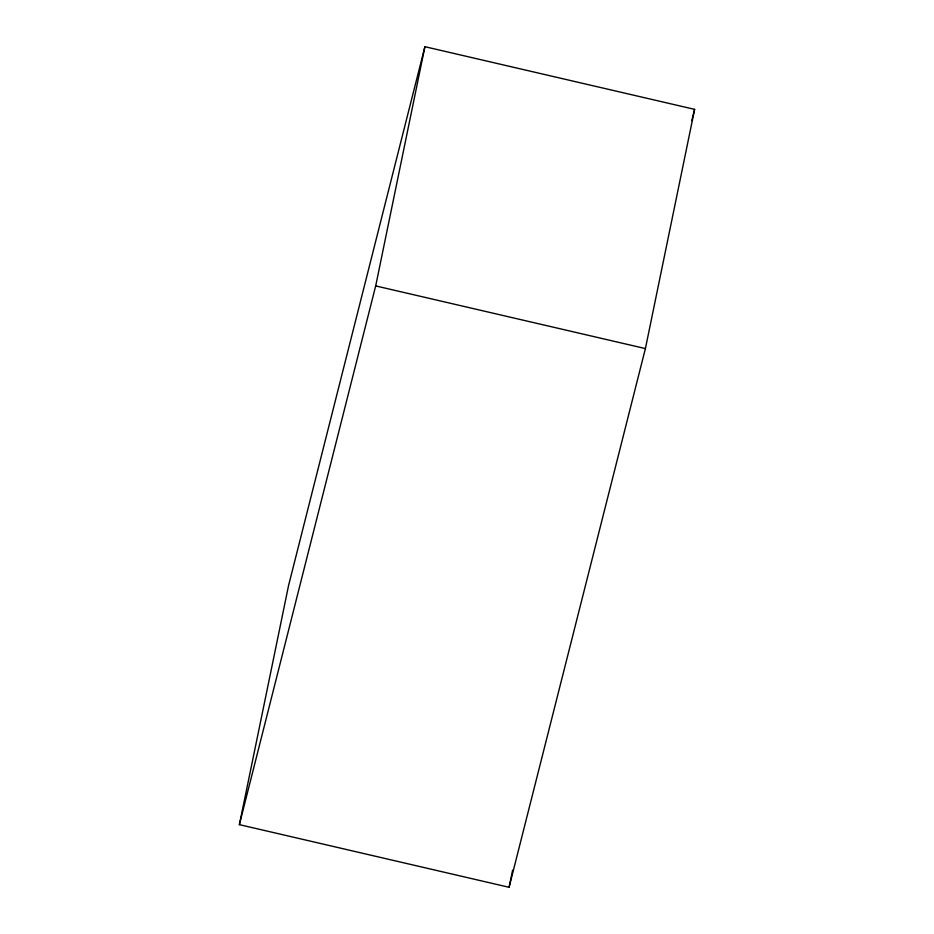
<?xml version="1.0" encoding="UTF-8"?>
<svg xmlns="http://www.w3.org/2000/svg" width="934" height="934" viewBox="0 0 934 934"><rect width="100%" height="100%" fill="white"/><g stroke="black" fill="none" stroke-linecap="round" stroke-linejoin="round"><path stroke-width="1.4" d="M239.373 824.64L288.594 585.42L424.912 46.7L694.627 109.36L645.406 348.58L509.088 887.3L239.373 824.64L375.69 285.921L424.912 46.7M509.088 887.3L512.614 870.208M691.767 120.673L694.627 109.36M375.69 285.921L645.406 348.58"/></g></svg>
